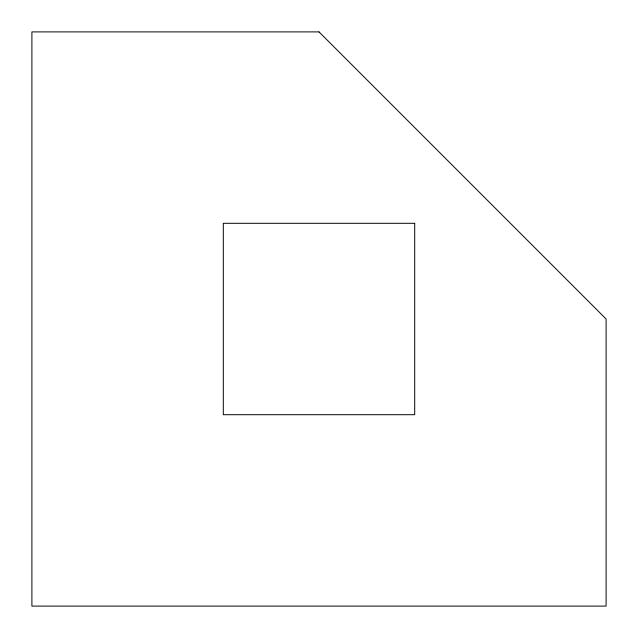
<?xml version="1.0" encoding="UTF-8"?>
<svg xmlns="http://www.w3.org/2000/svg" width="638" height="638" viewBox="0 0 638 638"><rect width="100%" height="100%" fill="white"/><g stroke="black" fill="none" stroke-linecap="round" stroke-linejoin="round"><path stroke-width="0.96" d="M319 31.9L31.9 31.9L31.9 606.1L606.1 606.1L606.1 319L319 31.9M414.7 223.3L223.3 223.3L223.3 414.7L414.7 414.7L414.7 223.3"/></g></svg>
